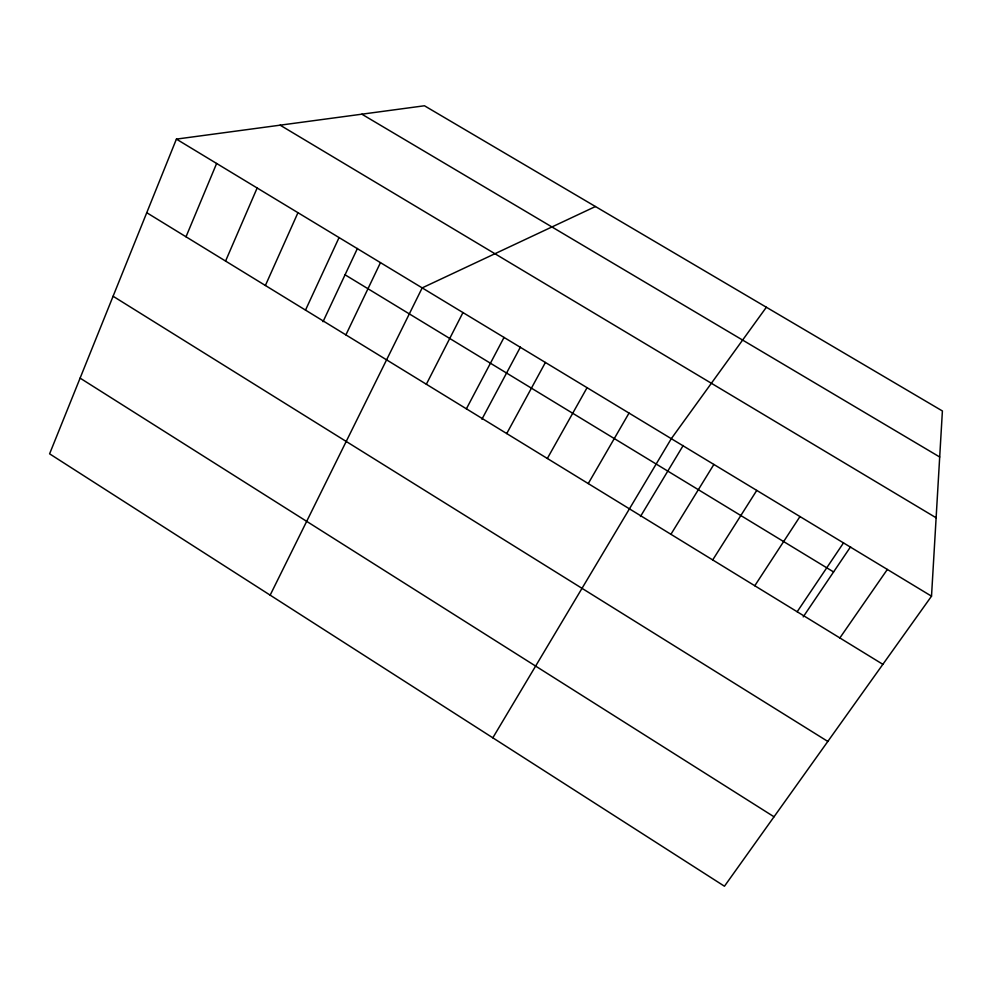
<?xml version="1.0" encoding="UTF-8"?>
<svg xmlns="http://www.w3.org/2000/svg" width="992" height="992" viewBox="0 0 992 992"><rect width="100%" height="100%" fill="white"/><g stroke="black" fill="none" stroke-linecap="round" stroke-linejoin="round"><path stroke-width="1.49" d="M931.513 596.18L942.4 410.973L424.452 105.772L176.402 139.116L49.6 453.828L724.458 886.228L931.513 596.18L176.402 139.116M186.012 236.803L216.628 163.457M225.568 261.07L257.151 187.984M265.385 285.498L297.96 212.685M305.499 310.112L339.066 237.572M323.02 321.706L357.43 248.459M345.898 334.887L380.469 262.632M270.159 595.15L422.183 287.891L595.436 206.534M426.349 384.251L462.966 312.567M466.389 408.816L504.035 337.429M481.926 419.207L520.403 347.101M506.726 433.566L545.402 362.464M547.336 458.478L587.066 387.686M588.244 483.575L629.027 413.081M492.826 737.812L671.299 438.675L766.357 307.247M640.472 516.497L683.203 445.482M670.914 534.304L713.88 464.442M712.702 559.934L756.76 490.408M754.776 585.751L799.974 516.559M797.171 611.754L843.498 542.909M803.21 616.875L850.59 546.79M839.864 637.943L887.344 569.445M361.857 114.192L939.697 456.99M280.128 125.166L936.126 517.787M345.055 274.796L833.578 571.95M146.754 212.71L882.868 664.33M113.088 296.248L827.812 741.433M80.104 378.126L774.033 816.788"/></g></svg>
